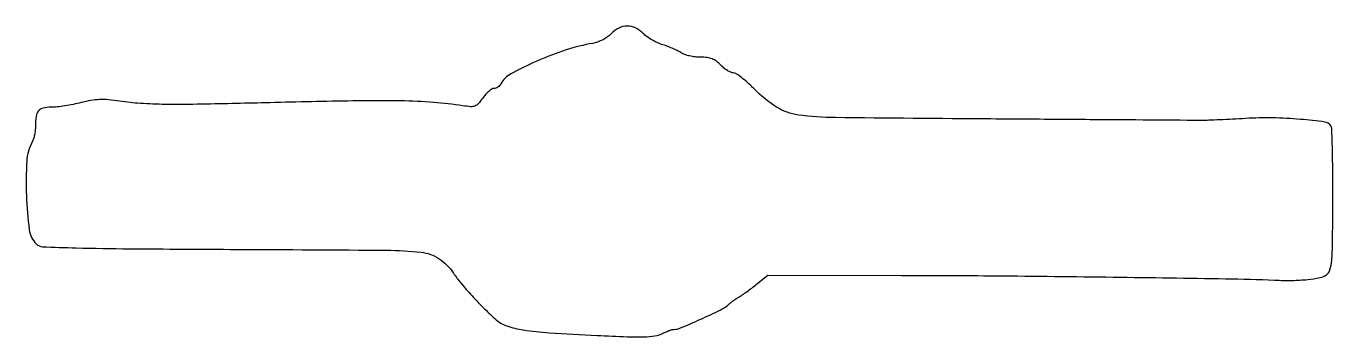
# Model space of a CAD drawing. Extents: x 1 to 419, y 1 to 100.
import ezdxf

# ---------------------------------------------------------------- set-up
doc = ezdxf.new("R2010")
doc.units = 0

msp = doc.modelspace()

# ---------------------------------------------------------------- linework, layer by layer
msp.add_lwpolyline([(188.014383, 97.51531, -0.052522), (186.859876, 96.51964, -0.031665), (185.311239, 95.584158, -0.03146), (183.635333, 94.841372, -0.04719), (182.090069, 94.430317, 0.037891), (173.638508, 92.34931, 0.024532), (164.230676, 88.741164, 0.02094), (155.949862, 84.667769, 0.141321), (152.732103, 81.485778, -0.063623), (152.311403, 80.917515, -0.053883), (151.738842, 80.436447, -0.056241), (151.10864, 80.109355, -0.091855), (150.518404, 80, 0.144373), (149.842297, 79.800621, 0.034597), (148.895408, 79.091644, 0.03271), (147.878747, 78.091399, 0.027348), (146.934294, 76.907724, -0.027638), (145.530202, 75.15008, -0.1189), (144.436742, 74.394263, -0.109963), (143.073994, 74.189598, -0.021985), (140.6162, 74.470849, 0.020917), (131.256994, 75.562083, 0.014543), (120.62413, 76.042561, 0.008484), (105.424846, 76.028953, 0.001808), (79, 75.461266, -0.001353), (57.212106, 74.973359, -0.007462), (45.47063, 74.91748, -0.0138), (37.596319, 75.214982, -0.022028), (30.903486, 75.950187, 0.016044), (27.33735, 76.385164, 0.03178), (24.489702, 76.458515, 0.03369), (21.765531, 76.171034, 0.02058), (18.604696, 75.485254, -0.014014), (16.139921, 74.91651, -0.011103), (13.448223, 74.436293, -0.011262), (10.929909, 74.10239, -0.027331), (9.058199, 74, 0.052153), (6.433249, 73.725457, 0.170083), (4.960924, 72.832132, 0.140988), (4.207991, 71.09199, 0.032069), (4, 67.852471, -0.028764), (3.926286, 66.572186, -0.022257), (3.704297, 65.192527, -0.022731), (3.37999, 63.919757, -0.049152), (2.993351, 62.987577, 0.108545), (1.234295, 56.756758, 0.02478), (1.13111, 45.735358, 0.022165), (2.053346, 34.848624, 0.165632), (4.30923, 30.262199, 0.188176), (6.229644, 29.41976, 0.003763), (17.060062, 29.05279, 0.004814), (34.099884, 28.767894, 0.00072), (68.366455, 28.574226, -0.000717), (116.199874, 28.30408, -0.02549), (127.297404, 27.659136, -0.120313), (133.004705, 25.585541, -0.100307), (137.567226, 21, 0.028773), (139.9133, 17.852047, 0.010957), (143.522804, 13.735882, 0.011008), (147.541108, 9.540476, 0.01604), (151.277721, 6.039412, 0.10004), (154.689262, 4.079881, 0.042141), (159.851949, 2.828943, 0.022242), (168.155327, 1.920161, 0.004132), (183.485779, 1.056587, 0.003121), (193.106126, 0.654573, 0.015397), (198.53279, 0.628913, 0.026787), (201.991921, 0.904934, 0.086228), (204.186119, 1.596246, -0.015357), (205.308423, 2.133596, -0.016479), (206.435817, 2.587647, -0.016228), (207.425738, 2.912911, -0.071373), (208.032727, 3, 0.100963), (210.187279, 3.439543, 0.005413), (216.606875, 6.255042, 0.006853), (222.846471, 9.176128, 0.067534), (225.256886, 10.777552, -0.01478), (226.066742, 11.448301, -0.009202), (227.05309, 12.188458, -0.009231), (228.053649, 12.883149, -0.016491), (228.904508, 13.411219, 0.019771), (229.87179, 14.020368, 0.005753), (231.312337, 15.033754, 0.005772), (232.909782, 16.213474, 0.006145), (234.446296, 17.405815), (238.097349, 20.31163), (280.798675, 20.272259, -0.001982), (310.797666, 20.125654, -0.001015), (348.426944, 19.716148, -0.000758), (384.324412, 19.198193, -0.006863), (400, 18.732979, 0.014813), (405.611112, 18.6557, 0.021413), (410.561911, 18.9465, 0.022291), (414.513161, 19.527774, 0.110626), (416.55887, 20.419321, 0.165959), (417.674884, 22.014304, 0.049203), (418.225203, 24.98325, 0.018483), (418.491119, 30.520133, 0.001677), (418.597323, 44.357341, 0.00299), (418.582871, 53.071914, 0.00462), (418.455775, 60.601415, 0.001593), (418.26578, 67.083137, 0.131013), (417.978793, 68.034313, 0.225315), (416.041443, 69.287039, 0.010971), (408.229187, 70.140573, 0.017709), (399.389856, 70.595917, 0.018884), (390.728516, 70.407857, -0.001831), (386.555863, 70.174737, -0.001962), (382.476502, 69.977854, -0.001857), (378.970109, 69.835457, -0.009249), (377, 69.799248, -0.001632), (374.331847, 69.808274, -0.000017), (355.685502, 69.932839, -0.000055), (334.192721, 70.079493, -0.000035), (309.354901, 70.253441, -0.000872), (259.645598, 70.691792, -0.029248), (247.79913, 71.510991, -0.111407), (240.849259, 74.043317, -0.055938), (233.564995, 79.970968, 0.015378), (231.555204, 81.896848, 0.020109), (229.597698, 83.522722, 0.018081), (227.896216, 84.729079, 0.146174), (226.989309, 85, -0.105789), (226.198447, 85.169223, -0.034567), (225.140669, 85.734375, -0.032665), (224.019776, 86.543268, -0.031558), (223, 87.5, 0.045493), (221.655211, 88.693065, 0.066369), (220.268586, 89.454581, 0.060801), (218.640591, 89.867195, 0.031703), (216.548192, 90, -0.029089), (214.832544, 90.099896, -0.025889), (213.070898, 90.398828, -0.026774), (211.513808, 90.835451, -0.069089), (210.472506, 91.357711, 0.034865), (209.442167, 91.965759, 0.012654), (207.904424, 92.686194, 0.012478), (206.176074, 93.392344, 0.014542), (204.5, 93.973634, -0.031853), (202.800808, 94.62964, -0.023185), (201.002175, 95.56257, -0.023569), (199.372674, 96.611581, -0.046612), (198.209531, 97.615924, 0.091133), (195.798051, 99.350848, 0.113423), (193.107835, 99.941179, 0.112856), (190.419555, 99.298595, 0.089543)], format="xyb", close=True)

doc.saveas('drawing.dxf')
